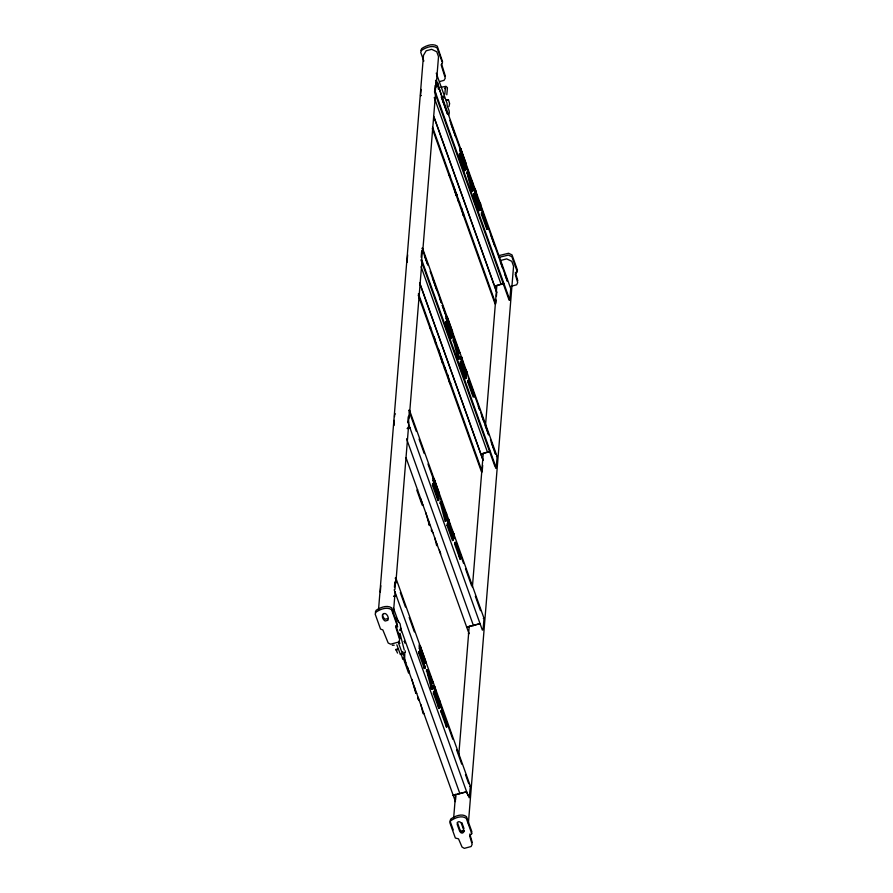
<?xml version="1.0" encoding="UTF-8"?>
<svg xmlns="http://www.w3.org/2000/svg" width="893" height="893" viewBox="0 0 893 893"><rect width="100%" height="100%" fill="white"/><g stroke="black" fill="none" stroke-linecap="round" stroke-linejoin="round"><path stroke-width="1.34" d="M419.342 700.625L417.768 698.65L417.846 697.109M431.464 529.225L431.386 530.766L432.96 532.73M446.109 370.695L444.524 368.72L444.602 367.179M458.221 199.295L458.142 200.836L459.716 202.8M405.21 652.281L405.299 650.897M432.915 682.509L431.252 679.037L431.04 681.672L432.547 686.985L432.402 688.86L431.509 689.34L426.419 669.761L427.412 669.672L432.915 682.509L432.033 682.855L430.928 680.511M446.522 514.625L444.87 511.153L444.658 513.776L446.165 519.101L446.009 520.976L445.127 521.445L440.037 501.877L441.03 501.788L446.522 514.625L445.652 514.971L444.535 512.615M459.672 352.579L458.009 349.118L457.796 351.742L459.303 357.066L459.158 358.941L458.265 359.41L453.186 339.831L454.169 339.742L459.672 352.579L458.79 352.925L457.685 350.581M432.402 688.86L427.412 669.672M473.29 184.695L471.627 181.223L471.415 183.846L472.922 189.171L472.777 191.046L471.884 191.515L466.793 171.947L467.787 171.858L473.29 184.695L472.408 185.041L471.292 182.685M446.009 520.976L441.03 501.788M459.158 358.941L454.169 339.742M472.777 191.046L467.787 171.858M378.532 609.673L423.494 55.31L426.128 50.789L431.632 49.316L436.766 51.749L438.519 56.672L436.041 87.235M380.306 592.026L380.82 585.73M394.226 420.357L394.059 425.492M394.539 416.573L394.739 414.051L395.443 413.872M407.041 262.386L407.654 254.829M421.061 89.456L420.547 95.752L421.25 95.562M394.416 587.226L394.829 582.057M408.76 410.3L409.463 410.11L484.006 618.302L483.091 629.632L482.365 630.112L407.822 421.92L408.235 416.752M421.161 257.307L421.686 250.844M435.516 80.37L436.197 80.47L510.74 288.662L509.814 299.992L509.11 300.182L434.567 92.001L435.092 85.538M395.141 578.184L395.845 577.994L394.929 589.335L394.204 589.815L467.876 795.228M409.463 410.11L408.548 421.44L407.822 421.92M495.503 468.077L496.207 467.887L421.663 259.696L422.579 248.366L421.898 248.265M509.814 299.992L435.271 91.812L436.197 80.47M393.344 613.815L395.141 591.59M395.822 583.252L408.894 422.076M409.228 417.913L409.452 415.133M409.675 412.354L421.965 260.912M422.635 252.574L435.594 92.794M422.59 657.505L424.711 663.432L425.593 663.064C419.911 645.784 424.03 664.872 425.191 667.997L424.309 668.466L418.873 653.274L419.007 651.499L420 651.365C424.767 665.999 421.273 648.753 420.402 646.432L419.42 646.476L419.275 648.251L421.418 654.268L421.273 656.422M436.208 489.61L438.329 495.548L439.211 495.18C433.518 477.889 437.637 496.977 438.809 500.102L437.916 500.571L432.48 485.379L432.625 483.604L433.618 483.47C438.385 498.104 434.891 480.858 434.02 478.548L433.038 478.581L432.893 480.356L435.036 486.372L434.88 488.527M458.187 349.621L449.849 326.157C448.085 329.852 452.74 334.027 451.958 338.067L451.065 338.536L445.629 323.344L445.774 321.569L446.768 321.435L448.866 327.296L449.123 324.148L442.281 305.183M447.94 327.497C449.469 323.567 445.417 320.375 446.176 316.546L447.159 316.502L452.494 331.392L452.349 333.134L451.467 333.502L449.346 327.575M463.467 158.262C461.703 161.968 466.358 166.131 465.566 170.172L464.673 170.641L459.236 155.449L459.382 153.674L460.375 153.54C465.141 168.174 461.648 150.928 460.777 148.618L459.795 148.651L459.649 150.426L461.793 156.442L461.636 158.608M416.785 693.292L415.803 693.314L415.881 692.298M430.404 525.397L429.421 525.43L428.383 520.474M457.16 195.467L456.178 195.5L456.256 194.484L457.238 194.428M425.191 667.997L419.866 653.107L420 651.365M438.809 500.102L433.473 485.212L433.618 483.47M451.958 338.067L446.623 323.177L446.768 321.435M447.159 316.502L447.025 318.243L446.031 318.321M465.566 170.172L460.241 155.282L460.375 153.54M421.998 657.226L421.898 659.57M424.309 668.466L424.454 666.691L425.336 666.256M437.916 500.571L438.061 498.796L435.94 492.869M451.065 338.536L451.211 336.761L452.092 336.326M464.673 170.641L464.818 168.866L465.711 168.431M425.593 663.064L425.738 661.322L420.402 646.432M439.211 495.18L439.356 493.438L434.02 478.548M436.822 543.725L436.666 545.679L434.791 537.876M463.579 213.795L463.422 215.749L461.547 207.946M431.509 689.34L430.526 683.48M432.033 682.855L432.112 681.828M445.652 514.971L446.612 513.609M458.79 352.925L458.879 351.898M472.408 185.041L473.368 183.679M458.265 359.41L457.294 353.55M471.884 191.515L472.029 189.606L472.922 189.171M434.947 687.097L436.856 696.105L440.249 701.764L440.093 703.717C433.864 693.604 440.729 704.588 439.747 708.049L438.854 708.506L433.418 693.314L433.563 691.539L434.556 691.416L436.934 697.958L434.947 687.097L433.965 687.141L435.661 696.663M449.279 528.779L447.572 519.246L448.565 519.201L450.463 528.209L453.867 533.869L453.711 535.822C447.482 525.709 454.336 536.693 453.354 540.153L452.472 540.611L447.025 525.43L447.17 523.655L448.163 523.521L450.541 530.062L449.525 530.208M461.703 357.167L463.612 366.175L467.006 371.834L466.849 373.787C460.621 363.674 467.486 374.658 466.503 378.119L465.61 378.576L460.174 363.384L460.319 361.609L461.313 361.486L463.69 368.028L461.703 357.167L460.721 357.211L462.418 366.733M475.322 189.271L477.219 198.279L480.624 203.939L480.467 205.892C474.239 195.779 481.093 206.763 480.11 210.223L479.228 210.681L473.792 195.5L473.926 193.725L474.92 193.591L477.297 200.144L475.322 189.271L474.328 189.316L475.723 197.487M439.747 708.049L434.411 693.158L434.556 691.416M453.354 540.153L448.029 525.263L448.163 523.521M466.503 378.119L461.168 363.228L461.313 361.486M480.11 210.223L474.786 195.333L474.92 193.591M438.854 708.506L437.816 703.45M465.61 378.576L465.755 376.801L463.791 371.321M441.03 711.989L441.153 710.359L442.147 710.27L447.404 724.96L447.27 726.545L446.388 726.958L441.03 711.989L442.013 711.866L447.27 726.545M454.637 544.094L454.771 542.475L455.765 542.386L461.022 557.065L460.888 558.65L460.007 559.063L454.637 544.094L455.631 543.971L460.888 558.65M467.787 382.059L467.921 380.44L468.903 380.34L474.161 395.03L474.038 396.615L473.145 397.028L467.787 382.059L468.78 381.936L474.038 396.615M481.394 214.164L481.528 212.545L482.521 212.456L487.779 227.135L487.645 228.72L486.763 229.133L481.394 214.164L482.387 214.041L487.645 228.72M442.013 711.866L442.147 710.27M455.631 543.971L455.765 542.386M468.78 381.936L468.903 380.34M482.387 214.041L482.521 212.456M446.388 726.958L446.522 725.339L447.404 724.96M460.007 559.063L458.343 552.454M486.763 229.133L486.897 227.514L487.779 227.135M499.846 284.487L494.488 286.206L503.808 283.706M454.95 798.956L454.749 801.467L455.452 801.289M453.677 817.843L455.597 794.223M458.745 755.322L469.227 626.105M472.386 587.203L483.202 453.823M485.457 426.028L496.832 285.704M455.553 800.028L455.865 796.243M468.367 633.583L469.071 633.394M418.192 295.07L481.483 471.839L482.187 471.649L482.689 465.353M495.894 302.493L496.106 299.981M496.408 296.197L496.742 292.134L494.521 285.916M466.526 791.79L453.209 795.362L466.526 791.79L469.205 797.762L470.388 786.186L395.845 577.994M496.207 467.887L497.122 456.557L422.579 248.366M468.379 823.368L513.553 266.226L511.789 261.303L506.655 258.87L501.163 260.343M444.859 94.145L445.395 87.559L445.596 88.697L444.502 88.362M442.582 61.818L437.257 46.135C432.603 42.976 425.928 45.699 421.719 48.557L420.86 50.533M396.939 624.676L395.577 626.506L399.729 639.901L398.445 642.1L390.676 644.188L388.187 643.005L382.851 629.922L380.541 629.074L375.16 614.06L376.02 612.096C380.228 609.238 386.903 606.503 391.569 609.662L397.698 626.908M397.028 623.548L391.714 607.854C387.06 604.695 380.373 607.43 376.165 610.287L375.306 612.252M399.785 630.558L399.908 629.286M457.417 822.486L457.205 824.395L459.739 831.45L461.156 832.923L462.552 833.046L463.634 832.254L463.835 830.356L461.313 823.29L459.895 821.828L458.489 821.705L457.417 822.486L459.884 829.653L461.301 831.115L463.78 830.457M448.565 519.201L450.541 530.062M448.922 106.624L449.637 103.621L448.409 99.715L446.444 100.262L448.409 99.715M446.79 94.781L447.449 87.737L446.009 86.32L440.919 87.291M402.721 659.291L401.214 653.977M516.947 271.193L517.46 270.121L512.013 254.896L508.575 253.266L498.785 255.632M471.392 832.923L471.906 831.852L466.459 816.626C461.938 813.088 454.827 816.124 450.719 819.071L450.05 821.024L453.231 829.91M395.867 649.468L397.831 648.91L397.519 649.78L396.313 650.126L395.867 649.468L397.541 653.084M388.064 618.469L385.24 619.229A6.619 5.883 4.6 0 1 382.517 614.462M458.422 357.501L459.303 357.066M431.665 687.431L432.547 686.985M438.061 498.796L438.954 498.361M465.755 376.801L466.637 376.377M438.999 706.731L439.881 706.307M460.129 557.444L461.022 557.065M479.742 204.285L480.624 203.939M444.524 368.72L445.406 368.385M452.985 534.215L453.867 533.869M417.768 698.65L418.65 698.315M439.367 702.099L440.249 701.764M443.587 160.26L444.468 159.925M429.979 328.144L430.861 327.809M452.494 331.392L451.612 331.727L450.251 327.932M417.712 489.855L416.83 490.179L422.166 505.07L423.148 505.036M438.474 493.762L439.356 493.438M476.951 202.052L477.889 201.762M510.997 286.318L516.656 284.8L517.694 282.635L515.205 274.106L517.315 271.918L511.868 256.704L508.43 255.074L498.64 257.43M434.567 92.001L435.271 91.812M421.663 259.696L420.96 259.885L495.035 466.771M501.174 284.13L503.842 283.416M407.308 428.305L409.976 427.591L407.286 428.595M486.227 452.383L480.88 454.102L490.201 451.601M487.556 452.025L490.224 451.311M393.701 596.2L396.358 595.486L393.668 596.491M483.303 618.481L484.006 618.302M469.685 786.376L470.388 786.186M461.112 831.852L464.405 830.97M440.104 81.408L444 80.381L445.272 78.182L441.131 64.776L442.493 62.956L437.112 47.932C432.458 44.773 425.782 47.508 421.574 50.365L420.715 52.33L423.851 61.092M459.236 155.449L460.241 155.282M445.629 323.344L446.623 323.177M432.48 485.379L433.473 485.212M418.873 653.274L419.866 653.107M473.792 195.5L474.786 195.333M460.174 363.384L461.168 363.228M447.025 525.43L448.029 525.263M433.418 693.314L434.411 693.158M466.682 173.365L467.675 173.242M453.075 341.249L454.068 341.137M439.925 503.295L440.919 503.172M426.307 671.179L427.3 671.067M459.649 150.426L460.632 150.359M432.893 480.356L433.875 480.289M419.275 648.251L420.268 648.173M450.798 383.599L449.815 383.644L447.616 374.535M424.041 713.529L423.059 713.574L420.86 704.465M392.284 645.271L394.181 645.204M448.922 175.14L449.905 175.106M435.304 343.035L436.297 343.001M443.542 363.362L442.56 363.384L438.563 349.275M496.441 456.446L497.122 456.557M448.576 115.42C451.132 110.241 446.277 107.517 447.069 103.342L436.253 73.137M395.733 617.454L400.109 623.872L401.482 631.786M476.996 202.008L479.586 206.272M464.025 370.963L465.967 374.167M451.534 534.07L452.829 536.202M437.269 700.893L439.211 704.097M398.568 635.224L400.086 638.026L399.517 633.829M470.109 180.174L468.3 176.356L469.294 180.029M457.428 347.812C453.119 335.645 458.12 356.363 457.473 347.946M453.186 339.831L454.325 342.242M430.66 677.742C426.441 665.519 431.274 686.259 430.716 677.876M469.941 182.295L470.164 180.308M460.777 148.618L466.113 163.508L465.967 165.25L465.086 165.618L462.965 159.68M436.364 82.759L437.648 86.331M441.388 96.779L447.471 113.768M449.815 120.309L460.107 149.053M462.909 156.9L468.992 173.889M469.93 176.501L476.951 196.103M479.753 203.939L485.837 220.928M488.181 227.458L507.369 281.038M441.365 97.08L447.449 114.058M451.188 124.518L455.408 136.283M461.156 152.446L462.061 154.98M466.637 167.638L468.97 174.18M472.721 184.628L476.929 196.393M480.668 206.841L485.814 221.218M490.491 234.29L494.711 246.044M500.326 261.727L502.659 268.268M505.003 274.798L507.336 281.328M481.528 212.545L486.439 226.264M473.926 193.725L474.875 196.337M477.018 202.343L478.19 205.624M462.697 162.939L463.969 166.489M434.244 97.549L501.152 284.421M434.154 117.34L494.052 284.61M433.663 116.324L496.72 292.424M432.502 126.996L495.794 303.754L495.09 303.944L432.268 128.492M422.757 250.643L427.78 264.674M430.113 271.215L441.343 302.571M461.469 358.763L467.084 374.446M468.479 378.364L479.708 409.731M480.646 412.343L488.605 434.556M490.469 439.78L493.751 448.933M494.22 450.239L495.548 453.968M424.476 255.822L427.758 264.964M432.435 278.036L436.644 289.801M439.914 298.943L441.321 302.861M442.258 305.473L445.529 314.626M446.176 316.546L448.9 324.137M452.081 332.922L458.165 349.911M461.904 360.359L467.061 374.736M471.738 387.808L475.009 396.95M478.291 406.103L479.686 410.021M481.561 415.245L483.906 421.786M485.301 425.704L488.583 434.846M491.384 442.694L493.729 449.224M494.197 450.53L495.526 454.258M467.921 380.44L472.832 394.159M460.788 362.926L462.194 366.856M445.774 321.569L447.862 327.407M421.094 266.75L487.533 452.316M420.078 283.929L483.102 460.308L419.587 282.914M434.031 336.672L435.393 340.467M418.426 293.574L482.187 471.649M409.228 411.606L416.261 431.241M419.074 439.099L424.231 453.51M427.981 463.98L433.138 478.38M437.827 491.474L442.046 503.261M446.734 516.355L450.016 525.519M453.298 534.684L454.704 538.613M456.58 543.848L458.924 550.401M460.33 554.33L463.612 563.494M465.487 568.729L471.582 585.752M475.333 596.223L480.49 610.633M454.771 542.475L456.111 546.215M450.262 532.273L452.215 537.742M432.625 483.604L433.462 485.937M406.572 438.82L473.48 625.68M439.423 550.166L440.74 553.839M405.991 457.584L469.037 633.684M420.636 498.685L421.887 502.167M400.298 592.595L405.455 606.994M409.206 617.465L414.363 631.876M419.051 644.969L421.396 651.51M427.959 669.839L431.241 679.004M433.585 685.556L435.929 692.097M437.804 697.344L443.899 714.367M446.712 722.214L452.807 739.237M456.557 749.718L461.714 764.118M465.465 774.588L468.747 783.764M419.42 646.476L422.143 654.067M423.494 657.862L424.856 661.657M441.153 710.359L446.076 724.089M433.563 691.539L435.438 696.786M419.007 651.499L420.268 655.004M393.422 608.01L398.568 622.388M400.444 627.612L459.862 793.576M399.964 633.249L404.239 649.981M399.941 643.395L399.082 641.855L399.294 643.306M404.551 659.012L405.913 662.807M407.275 666.602L409.541 672.931L408.548 672.965L403.223 658.074M404.071 658.152L455.43 801.579M398.468 642.904L402.564 654.089L402.531 651.533L402.899 652.236L404.685 658.9L404.775 652.638M407.442 667.741L408.693 671.223M461.882 822.665L463.98 828.548M396.827 644.791L400.455 654.658L400.611 653.989M444.424 97.85L443.553 96.277L443.765 97.728M441.655 64.196L445.428 76.374M396.101 625.915L399.874 638.104M515.35 272.309L517.84 280.826M469.807 834.029L472.285 842.557M455.888 193.167L454.749 189.115M452.907 183.947L456.178 195.5M441.153 357.122L442.638 362.368M425.782 512.593L429.421 525.43M414.397 687.052L415.513 690.992M411.807 679.205L415.803 693.314M442.649 99.201L437.503 82.457L438.385 89.121M429.823 678.289L427.959 674.472M443.352 101.78L443.687 103.287M474.328 189.316L475.433 194.518M460.721 357.211L461.268 359.812M447.572 519.246L448.398 523.153M433.965 687.141L434.511 689.742M471.761 833.649L469.662 835.837L472.14 844.354L471.102 846.531L464.315 848.35L462.038 847.066L458.522 838.828L455.352 838.047L449.905 822.833L450.574 820.879C454.682 817.932 461.793 814.896 466.313 818.435L471.761 833.649M442.493 506.152C444.435 517.661 445.629 509.512 442.493 506.152M469.249 176.222C471.292 187.675 472.263 179.515 469.305 176.256M466.838 627.176L480.155 623.604L466.838 627.176M404.909 642.826L404.272 641.308L404.909 642.826M383.957 613.536L382.706 614.373A6.619 5.883 4.6 0 0 385.095 621.026L387.919 620.267A6.619 5.883 4.6 0 0 385.53 613.614L383.957 613.536"/></g></svg>
